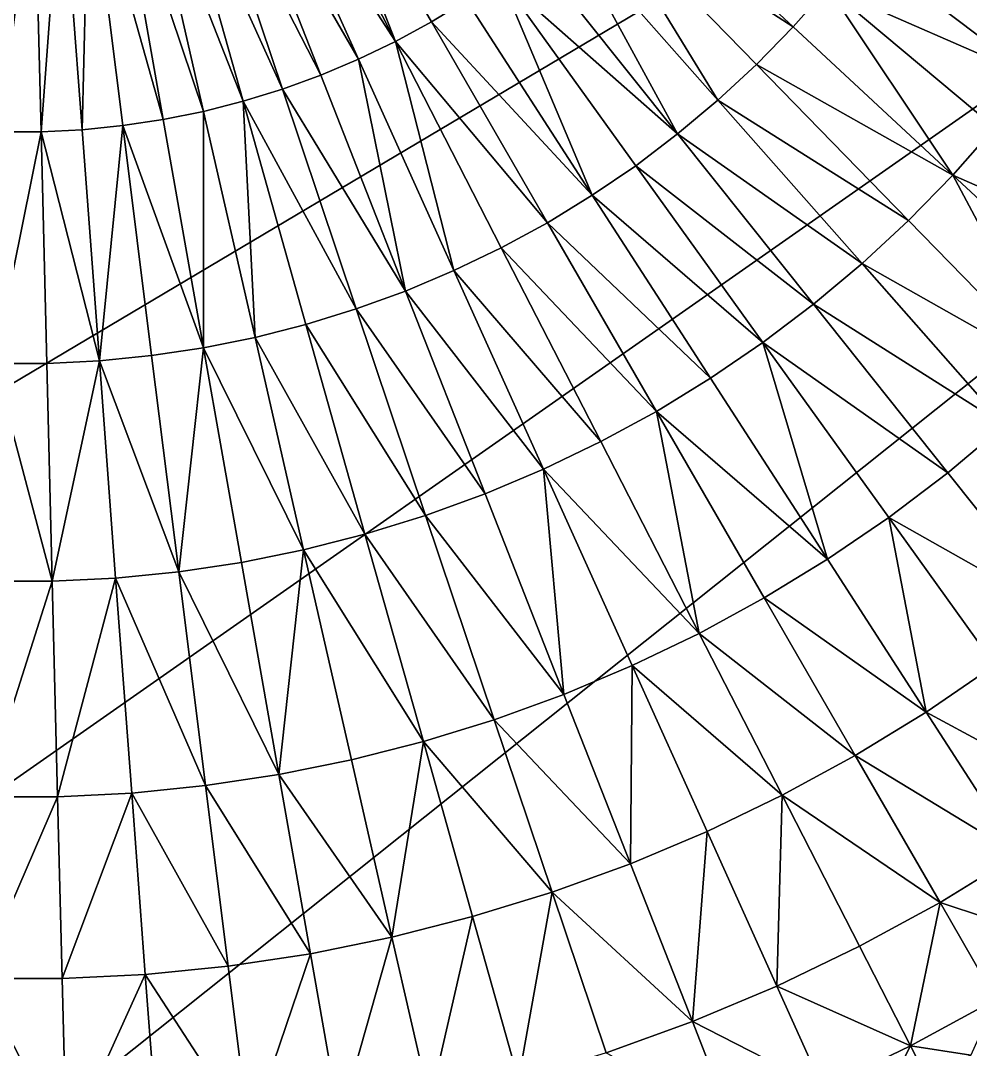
# Model space of a CAD drawing. Header units: millimetres. Extents: x -3250 to 8000, y -3250 to 3250.
# Drawn here: x 0 to 789, y -1444 to -590 of the extents above; entities that cross this region are included whole.
import ezdxf

# ---------------------------------------------------------------- set-up
doc = ezdxf.new("R2010")
doc.units = ezdxf.units.MM
doc.header["$MEASUREMENT"] = 0
doc.layers.add('MESH_3D', color=2, linetype='CONTINUOUS')

msp = doc.modelspace()

# ---------------------------------------------------------------- linework, layer by layer
at = {"layer": 'MESH_3D'}
for points in [[(2150.48, 2436.79, 32500), (-3128.53, 880.23, 32500), (-2326.57, -2269.27, 32500)], [(2150.48, 2436.79, 32500), (-2326.57, -2269.27, 32500), (3105.61, 957.95, 32500)], [(3105.61, 957.95, 32500), (-2326.57, -2269.27, 32500), (-1962.36, -2590.68, 32500)], [(3105.61, 957.95, 32500), (-1962.36, -2590.68, 32500), (-1625, -2814.58, 32500)], [(3105.61, 957.95, 32500), (-1625, -2814.58, 32500), (-723.19, -3168.52, 32500)], [(3105.61, 957.95, 32500), (-723.19, -3168.52, 32500), (1410.12, -2928.15, 32500)], [(311.33, -607.28, -1202.53), (207.93, -405.59, -1229.05), (227.89, -394.72, -1229.05)], [(341.22, -591, -1202.53), (311.33, -607.28, -1202.53), (227.89, -394.72, -1229.05)], [(370.25, -573.26, -1202.53), (341.22, -591, -1202.53), (227.89, -394.72, -1229.05)], [(311.33, -607.28, -1202.53), (187.46, -415.45, -1229.05), (207.93, -405.59, -1229.05)], [(280.68, -622.04, -1202.53), (166.52, -424.28, -1229.05), (187.46, -415.45, -1229.05)], [(311.33, -607.28, -1202.53), (280.68, -622.04, -1202.53), (187.46, -415.45, -1229.05)], [(249.32, -635.26, -1202.53), (145.16, -432.05, -1229.05), (166.52, -424.28, -1229.05)], [(280.68, -622.04, -1202.53), (249.32, -635.26, -1202.53), (166.52, -424.28, -1229.05)], [(217.35, -646.9, -1202.53), (123.45, -438.75, -1229.05), (145.16, -432.05, -1229.05)], [(249.32, -635.26, -1202.53), (217.35, -646.9, -1202.53), (145.16, -432.05, -1229.05)], [(184.83, -656.93, -1202.53), (101.42, -444.36, -1229.05), (123.45, -438.75, -1229.05)], [(217.35, -646.9, -1202.53), (184.83, -656.93, -1202.53), (123.45, -438.75, -1229.05)], [(51, -680.52, -1202.53), (34.06, -454.51, -1229.05), (56.67, -452.25, -1229.05)], [(84.86, -677.14, -1202.53), (51, -680.52, -1202.53), (56.67, -452.25, -1229.05)], [(118.5, -672.06, -1202.53), (56.67, -452.25, -1229.05), (79.15, -448.86, -1229.05)], [(118.5, -672.06, -1202.53), (84.86, -677.14, -1202.53), (56.67, -452.25, -1229.05)], [(151.86, -665.32, -1202.53), (79.15, -448.86, -1229.05), (101.42, -444.36, -1229.05)], [(151.86, -665.32, -1202.53), (118.5, -672.06, -1202.53), (79.15, -448.86, -1229.05)], [(184.83, -656.93, -1202.53), (151.86, -665.32, -1202.53), (101.42, -444.36, -1229.05)], [(-17.01, -682.22, -1202.53), (-11.36, -455.64, -1229.05), (11.36, -455.64, -1229.05)], [(17.01, -682.22, -1202.53), (-17.01, -682.22, -1202.53), (11.36, -455.64, -1229.05)], [(17.01, -682.22, -1202.53), (11.36, -455.64, -1229.05), (34.06, -454.51, -1229.05)], [(51, -680.52, -1202.53), (17.01, -682.22, -1202.53), (34.06, -454.51, -1229.05)], [(641.4, -595.13, -1170.94), (476.5, -488.53, -1202.53), (500.26, -464.17, -1202.53)], [(670.26, -562.42, -1170.94), (641.4, -595.13, -1170.94), (500.26, -464.17, -1202.53)], [(578.95, -656.03, -1170.94), (451.56, -511.68, -1202.53), (476.5, -488.53, -1202.53)], [(610.93, -626.36, -1170.94), (578.95, -656.03, -1170.94), (476.5, -488.53, -1202.53)], [(641.4, -595.13, -1170.94), (610.93, -626.36, -1170.94), (476.5, -488.53, -1202.53)], [(841.68, -637.54, -1133.04), (697.47, -528.31, -1170.94), (722.93, -492.89, -1170.94)], [(872.41, -594.8, -1133.04), (841.68, -637.54, -1133.04), (722.93, -492.89, -1170.94)], [(900.97, -550.57, -1133.04), (872.41, -594.8, -1133.04), (722.93, -492.89, -1170.94)], [(545.53, -684.08, -1170.94), (425.49, -533.55, -1202.53), (451.56, -511.68, -1202.53)], [(578.95, -656.03, -1170.94), (545.53, -684.08, -1170.94), (451.56, -511.68, -1202.53)], [(841.68, -637.54, -1133.04), (670.26, -562.42, -1170.94), (697.47, -528.31, -1170.94)], [(545.53, -684.08, -1170.94), (398.37, -554.09, -1202.53), (425.49, -533.55, -1202.53)], [(474.71, -735, -1170.94), (370.25, -573.26, -1202.53), (398.37, -554.09, -1202.53)], [(510.76, -710.42, -1170.94), (474.71, -735, -1170.94), (398.37, -554.09, -1202.53)], [(545.53, -684.08, -1170.94), (510.76, -710.42, -1170.94), (398.37, -554.09, -1202.53)], [(774.01, -718.18, -1133.04), (641.4, -595.13, -1170.94), (670.26, -562.42, -1170.94)], [(808.85, -678.71, -1133.04), (774.01, -718.18, -1133.04), (670.26, -562.42, -1170.94)], [(841.68, -637.54, -1133.04), (808.85, -678.71, -1133.04), (670.26, -562.42, -1170.94)], [(474.71, -735, -1170.94), (341.22, -591, -1202.53), (370.25, -573.26, -1202.53)], [(437.48, -757.74, -1170.94), (311.33, -607.28, -1202.53), (341.22, -591, -1202.53)], [(474.71, -735, -1170.94), (437.48, -757.74, -1170.94), (341.22, -591, -1202.53)], [(774.01, -718.18, -1133.04), (610.93, -626.36, -1170.94), (641.4, -595.13, -1170.94)], [(359.86, -797.54, -1170.94), (280.68, -622.04, -1202.53), (311.33, -607.28, -1202.53)], [(399.17, -778.61, -1170.94), (359.86, -797.54, -1170.94), (311.33, -607.28, -1202.53)], [(437.48, -757.74, -1170.94), (399.17, -778.61, -1170.94), (311.33, -607.28, -1202.53)], [(319.66, -814.48, -1170.94), (249.32, -635.26, -1202.53), (280.68, -622.04, -1202.53)], [(359.86, -797.54, -1170.94), (319.66, -814.48, -1170.94), (280.68, -622.04, -1202.53)], [(737.25, -755.87, -1133.04), (578.95, -656.03, -1170.94), (610.93, -626.36, -1170.94)], [(774.01, -718.18, -1133.04), (737.25, -755.87, -1133.04), (610.93, -626.36, -1170.94)], [(319.66, -814.48, -1170.94), (217.35, -646.9, -1202.53), (249.32, -635.26, -1202.53)], [(278.67, -829.41, -1170.94), (184.83, -656.93, -1202.53), (217.35, -646.9, -1202.53)], [(319.66, -814.48, -1170.94), (278.67, -829.41, -1170.94), (217.35, -646.9, -1202.53)], [(194.7, -853.03, -1170.94), (151.86, -665.32, -1202.53), (184.83, -656.93, -1202.53)], [(236.98, -842.26, -1170.94), (194.7, -853.03, -1170.94), (184.83, -656.93, -1202.53)], [(278.67, -829.41, -1170.94), (236.98, -842.26, -1170.94), (184.83, -656.93, -1202.53)], [(698.66, -791.68, -1133.04), (545.53, -684.08, -1170.94), (578.95, -656.03, -1170.94)], [(737.25, -755.87, -1133.04), (698.66, -791.68, -1133.04), (578.95, -656.03, -1170.94)], [(151.94, -861.67, -1170.94), (118.5, -672.06, -1202.53), (151.86, -665.32, -1202.53)], [(194.7, -853.03, -1170.94), (151.94, -861.67, -1170.94), (151.86, -665.32, -1202.53)], [(151.94, -861.67, -1170.94), (84.86, -677.14, -1202.53), (118.5, -672.06, -1202.53)], [(-21.81, -874.7, -1170.94), (-17.01, -682.22, -1202.53), (17.01, -682.22, -1202.53)], [(21.81, -874.7, -1170.94), (-21.81, -874.7, -1170.94), (17.01, -682.22, -1202.53)], [(65.39, -872.52, -1170.94), (17.01, -682.22, -1202.53), (51, -680.52, -1202.53)], [(65.39, -872.52, -1170.94), (21.81, -874.7, -1170.94), (17.01, -682.22, -1202.53)], [(65.39, -872.52, -1170.94), (51, -680.52, -1202.53), (84.86, -677.14, -1202.53)], [(108.8, -868.18, -1170.94), (65.39, -872.52, -1170.94), (84.86, -677.14, -1202.53)], [(151.94, -861.67, -1170.94), (108.8, -868.18, -1170.94), (84.86, -677.14, -1202.53)], [(945.95, -793.75, -1086.87), (774.01, -718.18, -1133.04), (808.85, -678.71, -1133.04)], [(658.33, -825.52, -1133.04), (510.76, -710.42, -1170.94), (545.53, -684.08, -1170.94)], [(698.66, -791.68, -1133.04), (658.33, -825.52, -1133.04), (545.53, -684.08, -1170.94)], [(616.36, -857.31, -1133.04), (474.71, -735, -1170.94), (510.76, -710.42, -1170.94)], [(658.33, -825.52, -1133.04), (616.36, -857.31, -1133.04), (510.76, -710.42, -1170.94)], [(862.22, -883.99, -1086.87), (737.25, -755.87, -1133.04), (774.01, -718.18, -1133.04)], [(905.21, -839.92, -1086.87), (862.22, -883.99, -1086.87), (774.01, -718.18, -1133.04)], [(945.95, -793.75, -1086.87), (905.21, -839.92, -1086.87), (774.01, -718.18, -1133.04)], [(572.86, -886.97, -1133.04), (437.48, -757.74, -1170.94), (474.71, -735, -1170.94)], [(616.36, -857.31, -1133.04), (572.86, -886.97, -1133.04), (474.71, -735, -1170.94)], [(527.94, -914.42, -1133.04), (399.17, -778.61, -1170.94), (437.48, -757.74, -1170.94)], [(572.86, -886.97, -1133.04), (527.94, -914.42, -1133.04), (437.48, -757.74, -1170.94)], [(862.22, -883.99, -1086.87), (698.66, -791.68, -1133.04), (737.25, -755.87, -1133.04)], [(481.7, -939.6, -1133.04), (359.86, -797.54, -1170.94), (399.17, -778.61, -1170.94)], [(527.94, -914.42, -1133.04), (481.7, -939.6, -1133.04), (399.17, -778.61, -1170.94)], [(817.09, -925.87, -1086.87), (658.33, -825.52, -1133.04), (698.66, -791.68, -1133.04)], [(862.22, -883.99, -1086.87), (817.09, -925.87, -1086.87), (698.66, -791.68, -1133.04)], [(434.27, -962.44, -1133.04), (319.66, -814.48, -1170.94), (359.86, -797.54, -1170.94)], [(481.7, -939.6, -1133.04), (434.27, -962.44, -1133.04), (359.86, -797.54, -1170.94)], [(385.76, -982.89, -1133.04), (278.67, -829.41, -1170.94), (319.66, -814.48, -1170.94)], [(434.27, -962.44, -1133.04), (385.76, -982.89, -1133.04), (319.66, -814.48, -1170.94)], [(769.92, -965.45, -1086.87), (616.36, -857.31, -1133.04), (658.33, -825.52, -1133.04)], [(817.09, -925.87, -1086.87), (769.92, -965.45, -1086.87), (658.33, -825.52, -1133.04)], [(336.28, -1000.9, -1133.04), (236.98, -842.26, -1170.94), (278.67, -829.41, -1170.94)], [(385.76, -982.89, -1133.04), (336.28, -1000.9, -1133.04), (278.67, -829.41, -1170.94)], [(285.97, -1016.41, -1133.04), (194.7, -853.03, -1170.94), (236.98, -842.26, -1170.94)], [(336.28, -1000.9, -1133.04), (285.97, -1016.41, -1133.04), (236.98, -842.26, -1170.94)], [(234.96, -1029.41, -1133.04), (151.94, -861.67, -1170.94), (194.7, -853.03, -1170.94)], [(285.97, -1016.41, -1133.04), (234.96, -1029.41, -1133.04), (194.7, -853.03, -1170.94)], [(131.29, -1047.68, -1133.04), (108.8, -868.18, -1170.94), (151.94, -861.67, -1170.94)], [(183.35, -1039.84, -1133.04), (131.29, -1047.68, -1133.04), (151.94, -861.67, -1170.94)], [(234.96, -1029.41, -1133.04), (183.35, -1039.84, -1133.04), (151.94, -861.67, -1170.94)], [(669.97, -1037.31, -1086.87), (572.86, -886.97, -1133.04), (616.36, -857.31, -1133.04)], [(720.84, -1002.63, -1086.87), (669.97, -1037.31, -1086.87), (616.36, -857.31, -1133.04)], [(769.92, -965.45, -1086.87), (720.84, -1002.63, -1086.87), (616.36, -857.31, -1133.04)], [(131.29, -1047.68, -1133.04), (65.39, -872.52, -1170.94), (108.8, -868.18, -1170.94)], [(26.32, -1055.55, -1133.04), (-26.32, -1055.55, -1133.04), (-21.81, -874.7, -1170.94)], [(26.32, -1055.55, -1133.04), (-21.81, -874.7, -1170.94), (21.81, -874.7, -1170.94)], [(26.32, -1055.55, -1133.04), (21.81, -874.7, -1170.94), (65.39, -872.52, -1170.94)], [(78.91, -1052.93, -1133.04), (26.32, -1055.55, -1133.04), (65.39, -872.52, -1170.94)], [(131.29, -1047.68, -1133.04), (78.91, -1052.93, -1133.04), (65.39, -872.52, -1170.94)], [(669.97, -1037.31, -1086.87), (527.94, -914.42, -1133.04), (572.86, -886.97, -1133.04)], [(563.35, -1098.86, -1086.87), (481.7, -939.6, -1133.04), (527.94, -914.42, -1133.04)], [(617.43, -1069.42, -1086.87), (563.35, -1098.86, -1086.87), (527.94, -914.42, -1133.04)], [(669.97, -1037.31, -1086.87), (617.43, -1069.42, -1086.87), (527.94, -914.42, -1133.04)], [(864.09, -1083.53, -1040.35), (769.92, -965.45, -1086.87), (817.09, -925.87, -1086.87)], [(563.35, -1098.86, -1086.87), (434.27, -962.44, -1133.04), (481.7, -939.6, -1133.04)], [(451.14, -1149.5, -1086.87), (385.76, -982.89, -1133.04), (434.27, -962.44, -1133.04)], [(507.88, -1125.58, -1086.87), (451.14, -1149.5, -1086.87), (434.27, -962.44, -1133.04)], [(563.35, -1098.86, -1086.87), (507.88, -1125.58, -1086.87), (434.27, -962.44, -1133.04)], [(864.09, -1083.53, -1040.35), (720.84, -1002.63, -1086.87), (769.92, -965.45, -1086.87)], [(451.14, -1149.5, -1086.87), (336.28, -1000.9, -1133.04), (385.76, -982.89, -1133.04)], [(393.29, -1170.55, -1086.87), (285.97, -1016.41, -1133.04), (336.28, -1000.9, -1133.04)], [(451.14, -1149.5, -1086.87), (393.29, -1170.55, -1086.87), (336.28, -1000.9, -1133.04)], [(751.91, -1164.19, -1040.35), (669.97, -1037.31, -1086.87), (720.84, -1002.63, -1086.87)], [(809.01, -1125.26, -1040.35), (751.91, -1164.19, -1040.35), (720.84, -1002.63, -1086.87)], [(864.09, -1083.53, -1040.35), (809.01, -1125.26, -1040.35), (720.84, -1002.63, -1086.87)], [(334.45, -1188.7, -1086.87), (234.96, -1029.41, -1133.04), (285.97, -1016.41, -1133.04)], [(393.29, -1170.55, -1086.87), (334.45, -1188.7, -1086.87), (285.97, -1016.41, -1133.04)], [(214.43, -1216.1, -1086.87), (183.35, -1039.84, -1133.04), (234.96, -1029.41, -1133.04)], [(274.78, -1203.9, -1086.87), (214.43, -1216.1, -1086.87), (234.96, -1029.41, -1133.04)], [(334.45, -1188.7, -1086.87), (274.78, -1203.9, -1086.87), (234.96, -1029.41, -1133.04)], [(214.43, -1216.1, -1086.87), (131.29, -1047.68, -1133.04), (183.35, -1039.84, -1133.04)], [(751.91, -1164.19, -1040.35), (617.43, -1069.42, -1086.87), (669.97, -1037.31, -1086.87)], [(153.55, -1225.27, -1086.87), (78.91, -1052.93, -1133.04), (131.29, -1047.68, -1133.04)], [(214.43, -1216.1, -1086.87), (153.55, -1225.27, -1086.87), (131.29, -1047.68, -1133.04)], [(-30.79, -1234.47, -1086.87), (-26.32, -1055.55, -1133.04), (26.32, -1055.55, -1133.04)], [(30.79, -1234.47, -1086.87), (-30.79, -1234.47, -1086.87), (26.32, -1055.55, -1133.04)], [(30.79, -1234.47, -1086.87), (26.32, -1055.55, -1133.04), (78.91, -1052.93, -1133.04)], [(92.28, -1231.4, -1086.87), (30.79, -1234.47, -1086.87), (78.91, -1052.93, -1133.04)], [(153.55, -1225.27, -1086.87), (92.28, -1231.4, -1086.87), (78.91, -1052.93, -1133.04)], [(692.95, -1200.22, -1040.35), (563.35, -1098.86, -1086.87), (617.43, -1069.42, -1086.87)], [(751.91, -1164.19, -1040.35), (692.95, -1200.22, -1040.35), (617.43, -1069.42, -1086.87)], [(632.26, -1233.27, -1040.35), (507.88, -1125.58, -1086.87), (563.35, -1098.86, -1086.87)], [(692.95, -1200.22, -1040.35), (632.26, -1233.27, -1040.35), (563.35, -1098.86, -1086.87)], [(506.32, -1290.09, -1040.35), (451.14, -1149.5, -1086.87), (507.88, -1125.58, -1086.87)], [(570, -1263.25, -1040.35), (506.32, -1290.09, -1040.35), (507.88, -1125.58, -1086.87)], [(632.26, -1233.27, -1040.35), (570, -1263.25, -1040.35), (507.88, -1125.58, -1086.87)], [(891.27, -1239.68, -989.8), (751.91, -1164.19, -1040.35), (809.01, -1125.26, -1040.35)], [(506.32, -1290.09, -1040.35), (393.29, -1170.55, -1086.87), (451.14, -1149.5, -1086.87)], [(441.39, -1313.73, -1040.35), (334.45, -1188.7, -1086.87), (393.29, -1170.55, -1086.87)], [(506.32, -1290.09, -1040.35), (441.39, -1313.73, -1040.35), (393.29, -1170.55, -1086.87)], [(828.37, -1282.57, -989.8), (692.95, -1200.22, -1040.35), (751.91, -1164.19, -1040.35)], [(891.27, -1239.68, -989.8), (828.37, -1282.57, -989.8), (751.91, -1164.19, -1040.35)], [(308.39, -1351.15, -1040.35), (274.78, -1203.9, -1086.87), (334.45, -1188.7, -1086.87)], [(375.36, -1334.09, -1040.35), (308.39, -1351.15, -1040.35), (334.45, -1188.7, -1086.87)], [(441.39, -1313.73, -1040.35), (375.36, -1334.09, -1040.35), (334.45, -1188.7, -1086.87)], [(308.39, -1351.15, -1040.35), (214.43, -1216.1, -1086.87), (274.78, -1203.9, -1086.87)], [(763.41, -1322.27, -989.8), (632.26, -1233.27, -1040.35), (692.95, -1200.22, -1040.35)], [(828.37, -1282.57, -989.8), (763.41, -1322.27, -989.8), (692.95, -1200.22, -1040.35)], [(240.66, -1364.84, -1040.35), (153.55, -1225.27, -1086.87), (214.43, -1216.1, -1086.87)], [(308.39, -1351.15, -1040.35), (240.66, -1364.84, -1040.35), (214.43, -1216.1, -1086.87)], [(172.33, -1375.14, -1040.35), (92.28, -1231.4, -1086.87), (153.55, -1225.27, -1086.87)], [(240.66, -1364.84, -1040.35), (172.33, -1375.14, -1040.35), (153.55, -1225.27, -1086.87)], [(-34.55, -1385.46, -1040.35), (-30.79, -1234.47, -1086.87), (30.79, -1234.47, -1086.87)], [(34.55, -1385.46, -1040.35), (-34.55, -1385.46, -1040.35), (30.79, -1234.47, -1086.87)], [(34.55, -1385.46, -1040.35), (30.79, -1234.47, -1086.87), (92.28, -1231.4, -1086.87)], [(103.57, -1382.02, -1040.35), (34.55, -1385.46, -1040.35), (92.28, -1231.4, -1086.87)], [(172.33, -1375.14, -1040.35), (103.57, -1382.02, -1040.35), (92.28, -1231.4, -1086.87)], [(627.96, -1391.71, -989.8), (570, -1263.25, -1040.35), (632.26, -1233.27, -1040.35)], [(696.55, -1358.67, -989.8), (627.96, -1391.71, -989.8), (632.26, -1233.27, -1040.35)], [(763.41, -1322.27, -989.8), (696.55, -1358.67, -989.8), (632.26, -1233.27, -1040.35)], [(557.81, -1421.28, -989.8), (506.32, -1290.09, -1040.35), (570, -1263.25, -1040.35)], [(627.96, -1391.71, -989.8), (557.81, -1421.28, -989.8), (570, -1263.25, -1040.35)], [(557.81, -1421.28, -989.8), (441.39, -1313.73, -1040.35), (506.32, -1290.09, -1040.35)], [(878.81, -1360.66, -952.14), (763.41, -1322.27, -989.8), (828.37, -1282.57, -989.8)], [(413.52, -1469.75, -989.8), (375.36, -1334.09, -1040.35), (441.39, -1313.73, -1040.35)], [(486.27, -1447.32, -989.8), (413.52, -1469.75, -989.8), (441.39, -1313.73, -1040.35)], [(557.81, -1421.28, -989.8), (486.27, -1447.32, -989.8), (441.39, -1313.73, -1040.35)], [(738.96, -1441.4, -952.14), (696.55, -1358.67, -989.8), (763.41, -1322.27, -989.8)], [(809.89, -1402.77, -952.14), (738.96, -1441.4, -952.14), (763.41, -1322.27, -989.8)], [(878.81, -1360.66, -952.14), (809.89, -1402.77, -952.14), (763.41, -1322.27, -989.8)], [(339.75, -1488.54, -989.8), (308.39, -1351.15, -1040.35), (375.36, -1334.09, -1040.35)], [(413.52, -1469.75, -989.8), (339.75, -1488.54, -989.8), (375.36, -1334.09, -1040.35)], [(265.13, -1503.63, -989.8), (240.66, -1364.84, -1040.35), (308.39, -1351.15, -1040.35)], [(339.75, -1488.54, -989.8), (265.13, -1503.63, -989.8), (308.39, -1351.15, -1040.35)], [(189.85, -1514.97, -989.8), (172.33, -1375.14, -1040.35), (240.66, -1364.84, -1040.35)], [(265.13, -1503.63, -989.8), (189.85, -1514.97, -989.8), (240.66, -1364.84, -1040.35)], [(738.96, -1441.4, -952.14), (627.96, -1391.71, -989.8), (696.55, -1358.67, -989.8)], [(189.85, -1514.97, -989.8), (103.57, -1382.02, -1040.35), (172.33, -1375.14, -1040.35)], [(38.06, -1526.35, -989.8), (34.55, -1385.46, -1040.35), (103.57, -1382.02, -1040.35)], [(114.1, -1522.55, -989.8), (38.06, -1526.35, -989.8), (103.57, -1382.02, -1040.35)], [(189.85, -1514.97, -989.8), (114.1, -1522.55, -989.8), (103.57, -1382.02, -1040.35)], [(38.06, -1526.35, -989.8), (-38.06, -1526.35, -989.8), (-34.55, -1385.46, -1040.35)], [(38.06, -1526.35, -989.8), (-34.55, -1385.46, -1040.35), (34.55, -1385.46, -1040.35)], [(666.19, -1476.44, -952.14), (557.81, -1421.28, -989.8), (627.96, -1391.71, -989.8)], [(738.96, -1441.4, -952.14), (666.19, -1476.44, -952.14), (627.96, -1391.71, -989.8)], [(809.89, -1402.77, -952.14), (789.12, -1449.07, -939.08), (738.96, -1441.4, -952.14)], [(591.77, -1507.81, -952.14), (486.27, -1447.32, -989.8), (557.81, -1421.28, -989.8)], [(666.19, -1476.44, -952.14), (591.77, -1507.81, -952.14), (557.81, -1421.28, -989.8)], [(738.96, -1441.4, -952.14), (715.91, -1486.6, -939.08), (666.19, -1476.44, -952.14)], [(738.96, -1441.4, -952.14), (752.75, -1468.29, -939.08), (715.91, -1486.6, -939.08)], [(738.96, -1441.4, -952.14), (789.12, -1449.07, -939.08), (752.75, -1468.29, -939.08)]]:
    msp.add_3dface(points, dxfattribs=at)

doc.saveas('drawing.dxf')
